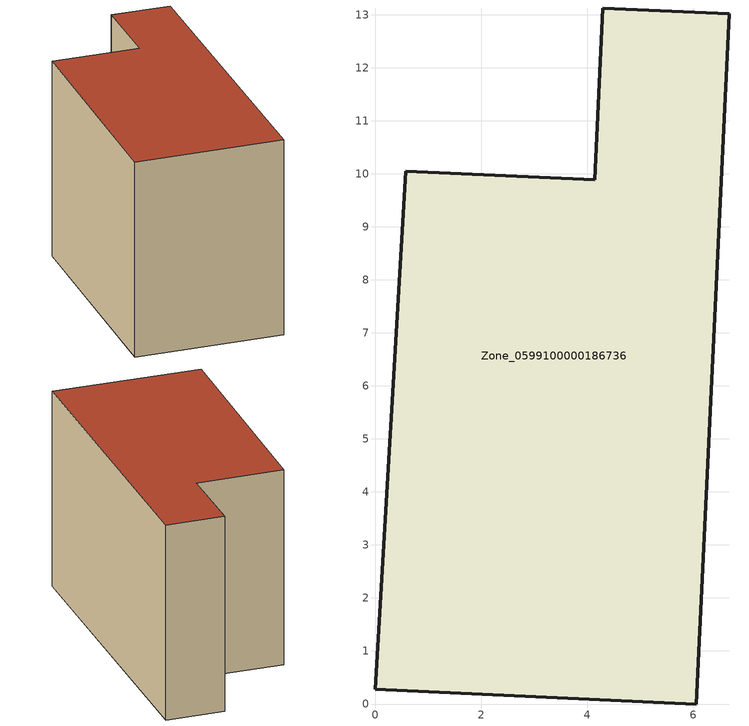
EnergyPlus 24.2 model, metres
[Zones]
Zone_0599100000186736
 floor ground (C_G): 6.06,0 0,0.27 0.58,10.05 4.15,9.89 4.3,13.13 6.69,13.02 z1
 wall outside (C_F): 0,0.27 6.06,0 6.69,13.02 4.3,13.13 4.15,9.89 0.58,10.05 0,0.27 z1:9.23
 roof outside (C_R): 0.58,10.05 0,0.27 6.06,0 6.69,13.02 4.3,13.13 4.15,9.89 z9.23
[BUILDING]
Pand.0599100000186736: North Axis=0; Terrain=City; Loads Convergence Tolerance Value=0.04; Temperature Convergence Tolerance Value=0.4; Solar Distribution=FullExterior; Maximum Number of Warmup Days=25; Minimum Number of Warmup Days=1
[Site:Location]
Rotterdam.The.Hague.AP_ZH_NLD Design_Conditions: Latitude=51.96; Longitude=4.45; Time Zone=1; Elevation=-4.5
[SITE:GROUNDTEMPERATURE:BUILDINGSURFACE]
18, 18, 18, 18, 18, 18, 18, 18, 18, 18, 18, 18
[MATERIAL] Thermal Absorptance=0.9; Solar Absorptance=0.7; Visible Absorptance=0.7
Name | Roughness | Thickness | Conductivity | Density | Specific Heat
G.TI.1975-1991 | MediumSmooth | 0.15 | 0.288461 | 540 | 1210
F.TI.1975-1991 | Rough | 0.3 | 0.230769 | 1920 | 840
R.TI.1975-1991 | MediumRough | 0.2 | 0.153846 | 1500 | 1000
[CONSTRUCTION]
C_G: G.TI.1975-1991
C_F: F.TI.1975-1991
C_R: R.TI.1975-1991
[ZONE]
Zone_0599100000186736: Type=1; Multiplier=1; Ceiling Height=Autocalculate; Volume=Autocalculate; Floor Area=autocalculate; Part of Total Floor Area=Yes
[ZONEINFILTRATION:DESIGNFLOWRATE]
Infil_Zone_0599100000186736: Zone or ZoneList or Space or SpaceList=Zone_0599100000186736; Schedule=AlwaysOn; Design Flow Rate Calculation Method=Flow/Area; Flow Rate per Floor Area=0.003; Constant Term Coefficient=1; Temperature Term Coefficient=0; Velocity Term Coefficient=0; Velocity Squared Term Coefficient=0
[HVACTEMPLATE:ZONE:IDEALLOADSAIRSYSTEM]
Zone_0599100000186736: Maximum Heating Supply Air Temperature=50; Minimum Cooling Supply Air Temperature=13; Maximum Heating Supply Air Humidity Ratio=0.0156; Minimum Cooling Supply Air Humidity Ratio=0.0077; Heating Limit=NoLimit; Cooling Limit=NoLimit; Dehumidification Control Type=ConstantSensibleHeatRatio; Cooling Sensible Heat Ratio=0.7; Dehumidification Setpoint=60; Humidification Control Type=None; Humidification Setpoint=30; Outdoor Air Method=None; Outdoor Air Flow Rate per Person=0.00944; Outdoor Air Flow Rate per Zone Floor Area=0; Outdoor Air Flow Rate per Zone=0; Demand Controlled Ventilation Type=None; Outdoor Air Economizer Type=NoEconomizer; Heat Recovery Type=None; Sensible Heat Recovery Effectiveness=0.7; Latent Heat Recovery Effectiveness=0.65
[ZONECONTROL:THERMOSTAT]
ThermostatControl_Zone_0599100000186736: Zone or ZoneList=Zone_0599100000186736; Control Type Schedule=DualSetpointControlType; Control 1=Thermostat_Zone_0599100000186736; Temperature Difference Between Cutout And Setpoint=0
[THERMOSTATSETPOINT:DUALSETPOINT]
Thermostat_Zone_0599100000186736: Heating Setpoint Temperature Schedule=HeatingSetpoint_Zone_0599100000186736; Cooling Setpoint Temperature Schedule=CoolingSetpoint_Zone_0599100000186736
[SCHEDULE:COMPACT]
HeatingSetpoint_Zone_0599100000186736: Through: 12/31, For: AllDays, Until: 24:00, 21
CoolingSetpoint_Zone_0599100000186736: Through: 12/31, For: AllDays, Until: 24:00, 24
DualSetpointControlType: Through: 12/31, For: AllDays, Until: 24:00, 4
AlwaysOn: Through: 12/31, For: AllDays, Until: 24:00, 1
